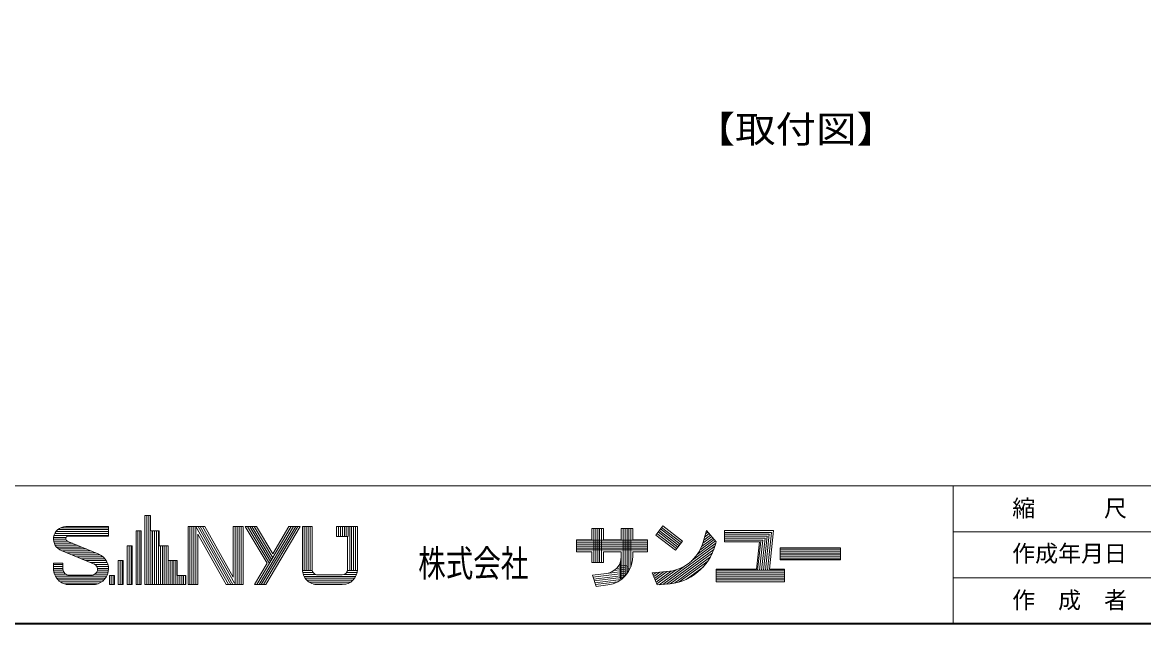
# Model space of a CAD drawing. Units: millimetres on the paper. Extents: x -406 to -17, y -286 to 287.
# Drawn here: x -208 to -85.9, y -286.2 to -220.7 of the extents above; entities that cross this region are included whole.
import ezdxf
from ezdxf.enums import TextEntityAlignment as Align

# ---------------------------------------------------------------- set-up
doc = ezdxf.new("R2010")
doc.units = ezdxf.units.MM
doc.layers.add('0-7_基準線', color=7, linetype='Continuous')
doc.layers.add('F-2_文字1', color=7, linetype='Continuous')
doc.layers.add('F-0_図面枠', color=4, linetype='Continuous', lineweight=18)
doc.styles.add('ＭＳ ゴシック', font='')
doc.styles.get('ＭＳ ゴシック').set_extended_font_data('MS Gothic')

msp = doc.modelspace()

# ---------------------------------------------------------------- linework, layer by layer
at = {"layer": 'F-0_図面枠'}
for p, q in [((-406.176, -271.242), (-16.676, -271.242)), ((-106.676, -286.242), (-106.676, -271.242)), ((-194.699, -274.471), (-194.1, -274.471)), ((-194.699, -281.999), (-194.699, -274.471)), ((-194.489, -281.999), (-194.489, -274.471)), ((-194.278, -281.999), (-194.278, -274.471)), ((-194.1, -276.137), (-194.1, -274.471)), ((-203.869, -275.793), (-198.663, -275.793)), ((-203.326, -275.67), (-198.663, -275.67)), ((-198.663, -276.703), (-198.663, -275.67)), ((-190.003, -275.67), (-188.172, -275.67)), ((-190.003, -281.999), (-190.003, -275.67)), ((-189.792, -281.999), (-189.792, -275.67)), ((-189.582, -281.999), (-189.582, -275.67)), ((-189.371, -281.999), (-189.371, -275.67)), ((-189.166, -275.646), (-185.598, -281.999)), ((-189.16, -281.999), (-189.16, -275.67)), ((-188.91, -275.67), (-185.356, -281.999)), ((-188.668, -275.67), (-185.114, -281.999)), ((-188.426, -275.67), (-184.957, -281.847)), ((-188.172, -275.67), (-185.074, -281.186)), ((-185.074, -281.186), (-185.074, -275.67)), ((-185.074, -275.67), (-184.008, -275.67)), ((-184.852, -281.999), (-184.852, -275.67)), ((-184.641, -281.999), (-184.641, -275.67)), ((-184.43, -281.999), (-184.43, -275.67)), ((-184.219, -281.999), (-184.219, -275.67)), ((-184.008, -281.999), (-184.008, -275.67)), ((-183.775, -275.67), (-182.536, -275.67)), ((-183.775, -275.67), (-181.397, -279.676)), ((-183.53, -275.67), (-181.146, -279.687)), ((-183.285, -275.67), (-181.023, -279.48)), ((-183.039, -275.67), (-180.9, -279.274)), ((-182.794, -275.67), (-180.778, -279.067)), ((-182.536, -275.67), (-180.778, -278.632)), ((-182.518, -281.999), (-178.761, -275.67)), ((-182.272, -281.999), (-178.516, -275.67)), ((-182.027, -281.999), (-178.271, -275.67)), ((-181.782, -281.999), (-178.026, -275.67)), ((-181.537, -281.999), (-177.78, -275.67)), ((-180.778, -278.632), (-179.02, -275.67)), ((-179.02, -275.67), (-177.78, -275.67)), ((-177.547, -280.333), (-177.547, -275.67)), ((-177.547, -275.67), (-176.481, -275.67)), ((-177.336, -280.461), (-177.336, -275.67)), ((-177.125, -280.461), (-177.125, -275.67)), ((-176.914, -280.461), (-176.914, -275.67)), ((-176.703, -280.461), (-176.703, -275.67)), ((-176.481, -280.333), (-176.481, -275.67)), ((-173.817, -275.67), (-171.552, -275.67)), ((-173.817, -276.736), (-173.817, -275.67)), ((-173.606, -276.736), (-173.606, -275.67)), ((-173.395, -276.736), (-173.395, -275.67)), ((-173.184, -276.736), (-173.184, -275.67)), ((-172.973, -276.736), (-172.973, -275.67)), ((-172.762, -276.736), (-172.762, -275.67)), ((-172.551, -276.736), (-172.551, -275.67)), ((-172.396, -280.461), (-172.396, -275.67)), ((-172.185, -280.461), (-172.185, -275.67)), ((-171.974, -280.461), (-171.974, -275.67)), ((-171.763, -280.461), (-171.763, -275.67)), ((-171.552, -280.333), (-171.552, -275.67)), ((-146.015, -277.115), (-146.015, -275.863)), ((-146.015, -275.863), (-144.763, -275.863)), ((-145.804, -279.587), (-145.804, -275.863)), ((-145.593, -279.587), (-145.593, -275.863)), ((-145.382, -279.587), (-145.382, -275.863)), ((-145.171, -279.587), (-145.171, -275.863)), ((-144.96, -279.587), (-144.96, -275.863)), ((-144.763, -277.115), (-144.763, -275.863)), ((-142.818, -275.863), (-141.566, -275.863)), ((-142.818, -277.115), (-142.818, -275.863)), ((-142.607, -281.273), (-142.607, -275.863)), ((-142.396, -281.067), (-142.396, -275.863)), ((-142.185, -280.814), (-142.185, -275.863)), ((-141.974, -280.493), (-141.974, -275.863)), ((-141.763, -280.044), (-141.763, -275.863)), ((-141.566, -277.115), (-141.566, -275.863)), ((-139.066, -276.592), (-138.303, -275.599)), ((-138.552, -275.923), (-136.409, -277.571)), ((-138.423, -275.756), (-136.281, -277.404)), ((-138.303, -275.599), (-136.16, -277.247)), ((-204.658, -277.058), (-203.317, -277.058)), ((-204.647, -276.847), (-203.289, -276.847)), ((-204.602, -276.636), (-198.663, -276.636)), ((-204.52, -276.425), (-198.663, -276.425)), ((-204.391, -276.214), (-198.663, -276.214)), ((-204.196, -276.003), (-198.663, -276.003)), ((-203.068, -276.703), (-198.663, -276.703)), ((-195.665, -276.137), (-195.121, -276.137)), ((-195.665, -281.999), (-195.665, -276.137)), ((-195.454, -281.999), (-195.454, -276.137)), ((-195.244, -281.999), (-195.244, -276.137)), ((-195.121, -281.999), (-195.121, -276.137)), ((-194.1, -276.137), (-193.134, -276.137)), ((-194.067, -281.999), (-194.067, -276.137)), ((-193.856, -281.999), (-193.856, -276.137)), ((-193.645, -281.999), (-193.645, -276.137)), ((-193.434, -281.999), (-193.434, -276.137)), ((-193.223, -281.999), (-193.223, -276.137)), ((-193.134, -277.758), (-193.134, -276.137)), ((-188.937, -281.999), (-188.937, -276.483)), ((-188.937, -276.483), (-185.84, -281.999)), ((-173.817, -276.736), (-172.618, -276.736)), ((-172.618, -280.333), (-172.618, -276.736)), ((-147.696, -277.115), (-146.015, -277.115)), ((-147.696, -278.434), (-147.696, -277.115)), ((-147.696, -277.168), (-139.951, -277.168)), ((-144.763, -277.115), (-142.818, -277.115)), ((-141.566, -277.115), (-139.951, -277.115)), ((-139.951, -278.434), (-139.951, -277.115)), ((-139.066, -276.592), (-136.924, -278.24)), ((-138.938, -276.425), (-136.795, -278.073)), ((-138.809, -276.258), (-136.667, -277.906)), ((-138.681, -276.09), (-136.538, -277.738)), ((-134.246, -278.226), (-132.68, -277.078)), ((-134.064, -277.831), (-132.818, -276.917)), ((-133.939, -277.477), (-132.955, -276.757)), ((-133.909, -277.378), (-133.524, -276.094)), ((-133.838, -277.142), (-133.093, -276.596)), ((-133.738, -276.807), (-133.231, -276.435)), ((-133.637, -276.472), (-133.368, -276.275)), ((-133.524, -276.094), (-132.474, -277.319)), ((-131.587, -277.346), (-131.587, -276.094)), ((-131.587, -276.094), (-126.218, -276.094)), ((-131.587, -276.305), (-126.453, -276.305)), ((-131.587, -276.515), (-126.688, -276.515)), ((-131.587, -276.726), (-126.923, -276.726)), ((-131.587, -276.937), (-127.158, -276.937)), ((-131.587, -277.148), (-127.393, -277.148)), ((-127.75, -280.431), (-127.393, -277.148)), ((-127.538, -280.431), (-127.158, -276.937)), ((-127.326, -280.431), (-126.923, -276.726)), ((-127.114, -280.431), (-126.688, -276.515)), ((-126.902, -280.431), (-126.453, -276.305)), ((-126.676, -280.312), (-126.218, -276.094)), ((-106.676, -276.242), (-16.676, -276.242)), ((-204.635, -277.269), (-203.104, -277.269)), ((-204.578, -277.48), (-202.596, -277.48)), ((-204.48, -277.691), (-202.087, -277.691)), ((-204.331, -277.902), (-201.579, -277.902)), ((-204.102, -278.113), (-201.07, -278.113)), ((-203.825, -278.268), (-200.292, -279.734)), ((-203.691, -278.324), (-200.562, -278.324)), ((-203.151, -277.25), (-199.731, -278.669)), ((-196.631, -281.999), (-196.631, -277.758)), ((-196.631, -277.758), (-196.087, -277.758)), ((-196.42, -281.999), (-196.42, -277.758)), ((-196.209, -281.999), (-196.209, -277.758)), ((-196.087, -281.999), (-196.087, -277.758)), ((-193.134, -277.758), (-192.168, -277.758)), ((-193.012, -281.999), (-193.012, -277.758)), ((-192.801, -281.999), (-192.801, -277.758)), ((-192.59, -281.999), (-192.59, -277.758)), ((-192.379, -281.999), (-192.379, -277.758)), ((-192.168, -279.378), (-192.168, -277.758)), ((-147.696, -277.379), (-139.951, -277.379)), ((-147.696, -277.59), (-139.951, -277.59)), ((-147.696, -277.801), (-139.951, -277.801)), ((-147.696, -278.012), (-139.951, -278.012)), ((-147.696, -278.223), (-139.951, -278.223)), ((-138.294, -281.978), (-132.624, -277.822)), ((-137.893, -281.945), (-132.739, -278.167)), ((-136.924, -278.24), (-136.16, -277.247)), ((-135.155, -279.415), (-132.524, -277.486)), ((-134.53, -278.696), (-132.542, -277.238)), ((-132.628, -277.835), (-132.474, -277.319)), ((-131.587, -277.346), (-127.746, -277.346)), ((-128.069, -280.312), (-127.746, -277.346)), ((-127.963, -280.431), (-127.617, -277.254)), ((-125.523, -279.291), (-125.523, -277.972)), ((-125.523, -277.972), (-118.931, -277.972)), ((-125.523, -278.13), (-118.931, -278.13)), ((-125.523, -278.341), (-118.931, -278.341)), ((-118.931, -279.291), (-118.931, -277.972)), ((-203.182, -278.535), (-200.053, -278.535)), ((-202.674, -278.746), (-199.569, -278.746)), ((-202.165, -278.957), (-199.263, -278.957)), ((-201.657, -279.168), (-199.057, -279.168)), ((-201.149, -279.378), (-198.909, -279.378)), ((-200.64, -279.589), (-198.801, -279.589)), ((-197.597, -279.378), (-197.053, -279.378)), ((-197.597, -281.999), (-197.597, -279.378)), ((-197.386, -281.999), (-197.386, -279.378)), ((-197.175, -281.999), (-197.175, -279.378)), ((-197.053, -281.999), (-197.053, -279.378)), ((-192.168, -279.378), (-191.202, -279.378)), ((-192.168, -281.999), (-192.168, -279.378)), ((-191.957, -281.999), (-191.957, -279.378)), ((-191.746, -281.999), (-191.746, -279.378)), ((-191.535, -281.999), (-191.535, -279.378)), ((-191.324, -281.999), (-191.324, -279.378)), ((-191.202, -280.999), (-191.202, -279.378)), ((-147.696, -278.434), (-146.015, -278.434)), ((-146.015, -279.587), (-146.015, -278.434)), ((-146.015, -279.587), (-144.763, -279.587)), ((-144.763, -278.434), (-142.818, -278.434)), ((-144.763, -279.587), (-144.763, -278.434)), ((-142.923, -281.363), (-142.923, -279.57)), ((-142.818, -278.963), (-142.818, -278.434)), ((-142.818, -281.363), (-142.818, -278.965)), ((-141.566, -278.434), (-139.951, -278.434)), ((-141.566, -278.957), (-141.566, -278.434)), ((-137.487, -281.909), (-132.89, -278.54)), ((-137.033, -281.838), (-133.094, -278.951)), ((-136.494, -281.704), (-133.384, -279.425)), ((-125.523, -278.552), (-118.931, -278.552)), ((-125.523, -278.763), (-118.931, -278.763)), ((-125.523, -278.974), (-118.931, -278.974)), ((-125.523, -279.185), (-118.931, -279.185)), ((-125.523, -279.291), (-118.931, -279.291)), ((-204.658, -279.667), (-203.625, -279.667)), ((-204.658, -280.267), (-204.658, -279.667)), ((-204.657, -279.8), (-203.625, -279.8)), ((-204.657, -280.011), (-203.625, -280.011)), ((-204.657, -280.222), (-203.625, -280.222)), ((-204.65, -280.433), (-203.612, -280.433)), ((-204.616, -280.644), (-203.53, -280.644)), ((-204.555, -280.855), (-203.328, -280.855)), ((-203.625, -280.3), (-203.625, -279.667)), ((-200.156, -279.8), (-198.727, -279.8)), ((-200.136, -280.855), (-198.766, -280.855)), ((-199.951, -280.011), (-198.682, -280.011)), ((-199.943, -280.644), (-198.704, -280.644)), ((-199.872, -280.222), (-198.664, -280.222)), ((-199.87, -280.433), (-198.671, -280.433)), ((-182.776, -281.999), (-181.397, -279.676)), ((-177.547, -280.355), (-177.525, -280.355)), ((-177.542, -280.461), (-176.467, -280.461)), ((-177.512, -280.672), (-176.376, -280.672)), ((-172.722, -280.672), (-171.587, -280.672)), ((-172.632, -280.461), (-171.557, -280.461)), ((-145.964, -280.98), (-144.44, -280.79)), ((-145.895, -281.184), (-142.113, -280.713)), ((-144.433, -280.79), (-142.05, -280.493)), ((-143.615, -280.475), (-142.076, -280.284)), ((-143.325, -280.226), (-142.102, -280.074)), ((-143.135, -279.99), (-142.128, -279.865)), ((-139.456, -280.708), (-137.871, -280.58)), ((-139.456, -280.708), (-138.896, -282.026)), ((-139.362, -280.929), (-139.011, -280.672)), ((-139.277, -281.129), (-138.61, -280.639)), ((-139.192, -281.328), (-138.208, -280.607)), ((-139.108, -281.528), (-137.807, -280.574)), ((-139.023, -281.727), (-137.376, -280.52)), ((-138.938, -281.926), (-136.842, -280.39)), ((-138.695, -282.01), (-135.968, -280.011)), ((-135.762, -281.429), (-133.867, -280.04)), ((-132.477, -281.697), (-132.477, -280.312)), ((-132.477, -280.312), (-128.069, -280.312)), ((-132.477, -280.431), (-125.028, -280.431)), ((-132.477, -280.642), (-125.028, -280.642)), ((-132.477, -280.853), (-125.028, -280.853)), ((-126.676, -280.312), (-125.028, -280.312)), ((-125.028, -281.697), (-125.028, -280.312)), ((-204.463, -281.066), (-198.858, -281.066)), ((-204.333, -281.277), (-198.988, -281.277)), ((-204.154, -281.488), (-199.166, -281.488)), ((-203.9, -281.699), (-199.42, -281.699)), ((-203.474, -281.91), (-199.847, -281.91)), ((-202.959, -280.966), (-200.426, -280.966)), ((-202.926, -281.999), (-200.25, -281.999)), ((-198.563, -281.999), (-198.563, -280.999)), ((-198.563, -280.999), (-198.019, -280.999)), ((-198.563, -281.999), (-198.019, -281.999)), ((-198.387, -281.999), (-198.387, -280.999)), ((-198.176, -281.999), (-198.176, -280.999)), ((-198.019, -281.999), (-198.019, -280.999)), ((-197.597, -281.999), (-197.053, -281.999)), ((-196.631, -281.999), (-196.087, -281.999)), ((-195.665, -281.999), (-195.121, -281.999)), ((-194.699, -281.999), (-190.236, -281.999)), ((-191.202, -280.999), (-190.236, -280.999)), ((-191.114, -281.999), (-191.114, -280.999)), ((-190.903, -281.999), (-190.903, -280.999)), ((-190.692, -281.999), (-190.692, -280.999)), ((-190.481, -281.999), (-190.481, -280.999)), ((-190.27, -281.999), (-190.27, -280.999)), ((-190.236, -281.999), (-190.236, -280.999)), ((-190.003, -281.999), (-188.937, -281.999)), ((-185.84, -281.999), (-184.008, -281.999)), ((-182.776, -281.999), (-181.537, -281.999)), ((-177.454, -280.883), (-176.121, -280.883)), ((-177.363, -281.094), (-171.736, -281.094)), ((-177.234, -281.305), (-171.865, -281.305)), ((-177.054, -281.516), (-172.045, -281.516)), ((-176.794, -281.726), (-172.305, -281.726)), ((-176.328, -281.937), (-172.77, -281.937)), ((-175.882, -280.933), (-173.217, -280.933)), ((-175.882, -281.999), (-173.217, -281.999)), ((-172.978, -280.883), (-171.645, -280.883)), ((-145.964, -280.98), (-145.554, -282.191)), ((-145.826, -281.388), (-142.291, -280.948)), ((-145.756, -281.592), (-142.516, -281.188)), ((-145.687, -281.796), (-142.809, -281.438)), ((-145.618, -282), (-143.228, -281.702)), ((-145.554, -282.191), (-144.272, -282.032)), ((-138.896, -282.026), (-137.58, -281.92)), ((-132.477, -281.064), (-125.028, -281.064)), ((-132.477, -281.275), (-125.028, -281.275)), ((-132.477, -281.486), (-125.028, -281.486)), ((-132.477, -281.697), (-125.028, -281.697)), ((-106.676, -281.242), (-41.676, -281.242))]:
    msp.add_line(p, q, dxfattribs=at)
at = {"layer": 'F-0_図面枠', "color": 7, "lineweight": 35}
msp.add_lwpolyline([(-406.176, -11.242), (-406.176, -286.242), (-16.676, -286.242)], dxfattribs=at)
at = {"layer": 'F-0_図面枠'}
for centre, radius, start, end in [((-203.308, -277.021), 1.35, 90.76968, 251.60579), ((-203.041, -276.987), 0.284, 92.62549, 247.52919), ((-138.145, -276.188), 4.4, 273.5696, 344.30289), ((-138.149, -276.185), 5.762, 273.9684, 344.73839), ((-200.394, -280.267), 1.731, 269.93188, 67.46921), ((-144.669, -278.953), 1.851, 277.12369, 0.28418), ((-144.669, -278.953), 3.103, 277.45369, 359.92859), ((-202.926, -280.267), 1.732, 179.99979, 270.00009), ((-202.959, -280.3), 0.666, 179.99979, 270.00009), ((-200.494, -280.334), 0.632, 267.5421, 69.85329), ((-175.882, -280.333), 1.665, 179.99979, 270.00009), ((-175.882, -280.333), 0.6, 179.99979, 270.00009), ((-173.217, -280.333), 0.6, 270.00009, 0), ((-173.217, -280.333), 1.665, 270.00009, 0)]:
    msp.add_arc(centre, radius, start, end, dxfattribs=at)

# ---------------------------------------------------------------- texts
at = {"layer": '0-7_基準線', "style": 'ＭＳ ゴシック', "width": 1.1}
msp.add_text('【取付図】', height=2.933, dxfattribs=at).set_placement((-134.806, -234.716), align=Align.BOTTOM_LEFT)
at = {"layer": 'F-0_図面枠', "color": 7, "style": 'ＭＳ ゴシック', "width": 0.75}
msp.add_text('株式会社', height=2.933, dxfattribs=at).set_placement((-164.936, -282.017), align=Align.BOTTOM_LEFT)
at = {"layer": 'F-2_文字1', "style": 'ＭＳ ゴシック'}
for s, p in [('縮\u3000\u3000\u3000尺', (-100.233, -275.141)), ('作成年月日', (-100.233, -280.068)), ('作\u3000成\u3000者', (-100.233, -285.141))]:
    msp.add_text(s, height=1.833, dxfattribs=at).set_placement(p, align=Align.BOTTOM_LEFT)

doc.saveas('drawing.dxf')
